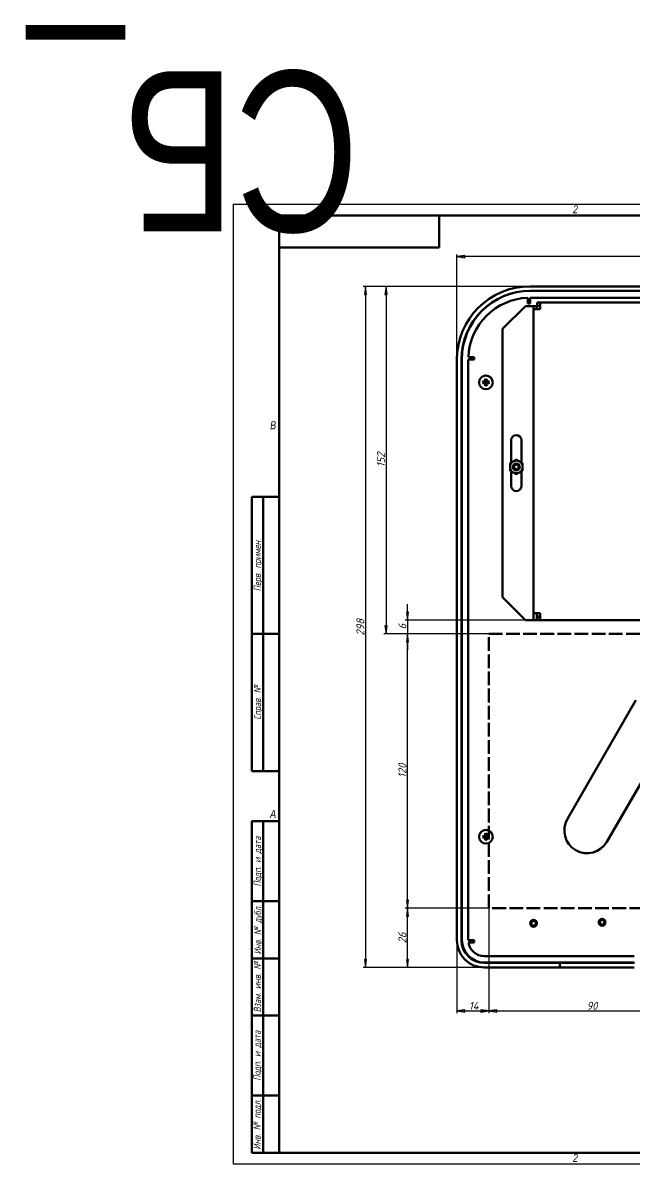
# Model space of a CAD drawing. Header units: millimetres. Extents: x -1176 to 3159, y -103 to 499.
# Drawn here: x -92.2 to 175.3, y 0 to 499.3 of the extents above; entities that cross this region are included whole.
import ezdxf
from ezdxf.enums import TextEntityAlignment as Align

# ---------------------------------------------------------------- set-up
doc = ezdxf.new("R2018")
doc.units = ezdxf.units.MM
doc.linetypes.add('DASHED', pattern=[0.2067, 0.1654, -0.0413])
for name, color, linetype, lineweight in [('Видимый контур (ГОСТ)', 7, 'Continuous', 50), ('Кромка (ГОСТ)', 7, 'Continuous', 50), ('Обозначение (ГОСТ)', 7, 'Continuous', 25), ('Размер (ГОСТ)', 7, 'Continuous', 25), ('Эскизная геометрия (ГОСТ)', 7, 'Continuous', 50)]:
    doc.layers.add(name, color=color, linetype=linetype, lineweight=lineweight)
doc.styles.get("Standard").update_dxf_attribs({"font": 'GOST Common Italic.ttf'})
doc.styles.add('Альтернативный текст (ГОСТ)', font='', dxfattribs={"width": 0.8})
doc.styles.add('Обычный текст (ГОСТ)', font='GOST Common Italic.ttf')
doc.styles.get('Альтернативный текст (ГОСТ)').set_extended_font_data('Arial', italic=True)
doc.dimstyles.new('Обычный (ГОСТ)', dxfattribs={"dimtxt": 3.5, "dimasz": 3.5, "dimexe": 1, "dimexo": 0, "dimgap": 0.5, "dimtad": 1, "dimrnd": 1e-08, "dimtxsty": 'Обычный текст (ГОСТ)', "dimblk": 'Filled-1', "dimcen": 0.09, "dimdle": 15, "dimclrd": 256, "dimclre": 256, "dimclrt": 256, "dimazin": 2, "dimtfac": 0.714286, "dimtdec": 3, "dimtmove": 0, "dimatfit": 3, "dimfxl": 1, "dimtolj": 1, "dimlwd": 25, "dimlwe": 25, "dimarcsym": 0})

# ---------------------------------------------------------------- blocks, each defined once
blk = doc.blocks.new('ГОСТ - Доп. графы 1')
at = {"layer": 'Эскизная геометрия (ГОСТ)'}
for p, q in [((-12, 0), (-12, 145)), ((-12, 145), (0, 145)), ((-7, 145), (-7, 0)), ((-12, 110), (-7, 110)), ((-7, 110), (0, 110)), ((-12, 85), (-7, 85)), ((-7, 85), (0, 85)), ((-12, 60), (-7, 60)), ((-7, 60), (0, 60)), ((-12, 25), (-7, 25)), ((-7, 25), (0, 25)), ((0, 0), (-12, 0))]:
    blk.add_line(p, q, dxfattribs=at)
at = {"layer": 'Обозначение (ГОСТ)', "char_height": 3.17, "attachment_point": 5, "rotation": 90, "style": 'Альтернативный текст (ГОСТ)'}
for s, insert, width in [('\\fGOST Common|b0|i1;\\H3.1700;Подп. и дата', (-9.37, 127.41), 34.7679), ('\\fGOST Common|b0|i1;\\H3.1700;Инв. № дубл.', (-8.95, 97.55), 24.8438), ('\\fGOST Common|b0|i1;\\H3.1700;Взам. инв. №', (-9.58, 72.53), 24.8669), ('\\fGOST Common|b0|i1;\\H3.1700;Подп. и дата', (-9.5, 42.47), 35.1486), ('\\fGOST Common|b0|i1;\\H3.1700;Инв. № подл.', (-9.5, 12.41), 24.9618)]:
    blk.add_mtext(s, dxfattribs=dict(at, insert=insert, width=width))
at = {"layer": 'Обозначение (ГОСТ)', "lineweight": 30, "width": 0.8, "flags": 17}
for tag, p in [('Подп._и_дата_2', (-3.53, 127.51)), ('Инв._номер_дубликата', (-3.41, 97.47)), ('Взамен_инв._номера', (-3.46, 72.53)), ('Подп._и_дата_1', (-3.42, 42.35)), ('ИНВЕНТАРНЫЙ_НОМЕР', (-3.33, 12.68))]:
    blk.add_attdef(tag, text='', height=3.17, rotation=90, dxfattribs=at).set_placement(p, align=Align.MIDDLE_CENTER)
blk = doc.blocks.new('ГОСТ - Доп. графы 2')
at = {"layer": 'Эскизная геометрия (ГОСТ)'}
for p, q in [((-12, 0), (-12, 120)), ((-12, 120), (0, 120)), ((-7, 0), (-7, 120)), ((-12, 60), (0, 60)), ((0, 0), (-12, 0))]:
    blk.add_line(p, q, dxfattribs=at)
at = {"layer": 'Обозначение (ГОСТ)', "char_height": 3.17, "attachment_point": 5, "rotation": 90, "style": 'Альтернативный текст (ГОСТ)'}
for s, insert, width in [('\\fGOST Common|b0|i1;\\H3.1700;Перв. примен.', (-9.19, 90.05), 60.0143), ('\\fGOST Common|b0|i1;\\H3.1700;Справ. №', (-9.1, 30), 59.9357)]:
    blk.add_mtext(s, dxfattribs=dict(at, insert=insert, width=width))
at = {"layer": 'Обозначение (ГОСТ)', "lineweight": 30, "width": 0.8, "flags": 17}
for tag, p in [('Первичная_применяемость', (-3.65, 90.03)), ('Справочный_номер', (-3.55, 30.02))]:
    blk.add_attdef(tag, text='', height=3.17, rotation=90, dxfattribs=at).set_placement(p, align=Align.MIDDLE_CENTER)
blk = doc.blocks.new('ГОСТ - Доп. графы 3')
at = {"layer": 'Эскизная геометрия (ГОСТ)'}
for p, q in [((0, 0), (70, 0)), ((70, 0), (70, -14)), ((70, -14), (0, -14))]:
    blk.add_line(p, q, dxfattribs=at)
at = {"layer": 'Обозначение (ГОСТ)', "lineweight": 30, "width": 0.8}
blk.add_attdef('ОБОЗНАЧЕНИЕ', text='', height=5, rotation=180, dxfattribs=at).set_placement((34.94, -6.97), align=Align.MIDDLE_CENTER)
blk = doc.blocks.new('Рамки ГОСТ_ граница 420x594')
at = {"layer": 'Кромка (ГОСТ)', "lineweight": 25}
for p, q in [((0, 0), (0, 420)), ((0, 420), (594, 420)), ((594, 420), (594, 0)), ((594, 0), (0, 0))]:
    blk.add_line(p, q, dxfattribs=at)
at = {"layer": 'Кромка (ГОСТ)'}
for p, q in [((297, 415), (297, 420)), ((589, 415), (20, 415)), ((20, 415), (20, 5)), ((589, 5), (589, 415)), ((589, 210), (594, 210)), ((20, 5), (589, 5)), ((297, 5), (297, 0))]:
    blk.add_line(p, q, dxfattribs=at)
at = {"layer": 'Кромка (ГОСТ)', "attachment_point": 1, "style": 'Альтернативный текст (ГОСТ)'}
for s, insert, char_height in [('\\A1;\\fArial|b0|i1;\\H3.5000;2', (148.5, 419.5), 3.5), ('\\A1;\\fArial|b0|i1;\\H3.5000;1', (445.5, 419.5), 3.5), ('\\A1;\\fArial|b0|i1;\\H3.5000;B', (16, 325), 3.5), ('\\A1;\\fArial|b0|i1;\\H3.5000;B', (590, 315), 3.5), ('\\A1;\\fArial|b0|i1;\\H3.5000;A', (16, 155), 3.5), ('\\A1;\\fArial|b0|i1;\\H3.5000;A', (590, 105), 3.5), ('\\A1;\\fArial|b0|i1;\\H3.5000;2', (148.5, 4.5), 3.5), ('\\A1;\\fArial|b0|i1;\\H3.5000;1', (445.5, 4.5), 3.5), ('\\A1;\\fGOST Common|b0|i1;\\H3.1700;Формат A2', (544, 4.5), 3.17)]:
    blk.add_mtext(s, dxfattribs=dict(at, insert=insert, char_height=char_height))
blk = doc.blocks.new('Filled-1')
at = {"color": 0}
for p, q in [((0, 0), (-1, 0.14)), ((-1, 0.14), (-1, -0.14)), ((-1, 0), (0, 0)), ((-1, -0.14), (0, 0))]:
    blk.add_line(p, q, dxfattribs=at)
at = {"color": 0, "flags": 128}
blk.add_lwpolyline([(-1, -0.14), (0, 0), (-1, 0.14), (-1, -0.14)], dxfattribs=at)
at = {"color": 0}
blk.add_solid([(-1, -0.14), (0, 0), (-1, 0.14), (-1, -0.14)], dxfattribs=at)
blk = doc.blocks.new('*D17')
at = {"layer": 'Defpoints', "color": 0, "linetype": 'Continuous', "transparency": 16777216}
for p in [(111.72, 112.02), (201.72, 112.02), (201.72, 67.02)]:
    blk.add_point(p, dxfattribs=at)
at = {"layer": 'Размер (ГОСТ)', "linetype": 'Continuous', "lineweight": 25, "transparency": 16777216}
for p, q in [((111.72, 112.02), (111.72, 66.02)), ((201.72, 112.02), (201.72, 66.02)), ((115.22, 67.02), (198.22, 67.02))]:
    blk.add_line(p, q, dxfattribs=at)
at = {"layer": 'Размер (ГОСТ)', "linetype": 'Continuous', "lineweight": 25, "transparency": 16777216, "xscale": 3.5, "yscale": 3.5, "zscale": 3.5, "rotation": 180}
blk.add_blockref('Filled-1', (111.72, 67.02), dxfattribs=at)
at = {"layer": 'Размер (ГОСТ)', "linetype": 'Continuous', "lineweight": 25, "transparency": 16777216, "xscale": 3.5, "yscale": 3.5, "zscale": 3.5}
blk.add_blockref('Filled-1', (201.72, 67.02), dxfattribs=at)
at = {"layer": 'Размер (ГОСТ)', "linetype": 'Continuous', "lineweight": 25, "transparency": 16777216, "insert": (154.45, 71.02), "char_height": 3.5, "attachment_point": 1, "style": 'Обычный текст (ГОСТ)'}
blk.add_mtext('\\A1;90', dxfattribs=at)
blk = doc.blocks.new('*D18')
at = {"layer": 'Defpoints', "color": 0, "linetype": 'Continuous', "transparency": 16777216}
for p in [(76.09, 232.02), (111.72, 232.02), (111.72, 112.02)]:
    blk.add_point(p, dxfattribs=at)
at = {"layer": 'Размер (ГОСТ)', "linetype": 'Continuous', "lineweight": 25, "transparency": 16777216}
for p, q in [((111.72, 232.02), (75.09, 232.02)), ((76.09, 115.52), (76.09, 228.52)), ((111.72, 112.02), (75.09, 112.02))]:
    blk.add_line(p, q, dxfattribs=at)
at = {"layer": 'Размер (ГОСТ)', "linetype": 'Continuous', "lineweight": 25, "transparency": 16777216, "xscale": 3.5, "yscale": 3.5, "zscale": 3.5}
for p, rotation in [((76.09, 232.02), 90), ((76.09, 112.02), 270)]:
    blk.add_blockref('Filled-1', p, dxfattribs=dict(at, rotation=rotation))
at = {"layer": 'Размер (ГОСТ)', "linetype": 'Continuous', "lineweight": 25, "transparency": 16777216, "insert": (72.09, 168.99), "char_height": 3.5, "attachment_point": 1, "rotation": 90, "style": 'Обычный текст (ГОСТ)'}
blk.add_mtext('\\A1;120', dxfattribs=at)
blk = doc.blocks.new('*D19')
at = {"layer": 'Defpoints', "color": 0, "linetype": 'Continuous', "transparency": 16777216}
for p in [(76.09, 112.02), (111.72, 112.02), (109.72, 86.02)]:
    blk.add_point(p, dxfattribs=at)
at = {"layer": 'Размер (ГОСТ)', "linetype": 'Continuous', "lineweight": 25, "transparency": 16777216}
for p, q in [((111.72, 112.02), (75.09, 112.02)), ((76.09, 89.52), (76.09, 108.52)), ((109.72, 86.02), (75.09, 86.02))]:
    blk.add_line(p, q, dxfattribs=at)
at = {"layer": 'Размер (ГОСТ)', "linetype": 'Continuous', "lineweight": 25, "transparency": 16777216, "xscale": 3.5, "yscale": 3.5, "zscale": 3.5}
for p, rotation in [((76.09, 112.02), 90), ((76.09, 86.02), 270)]:
    blk.add_blockref('Filled-1', p, dxfattribs=dict(at, rotation=rotation))
at = {"layer": 'Размер (ГОСТ)', "linetype": 'Continuous', "lineweight": 25, "transparency": 16777216, "insert": (72.09, 96.62), "char_height": 3.5, "attachment_point": 1, "rotation": 90, "style": 'Обычный текст (ГОСТ)'}
blk.add_mtext('\\A1;26', dxfattribs=at)
blk = doc.blocks.new('*D20')
at = {"layer": 'Defpoints', "color": 0, "linetype": 'Continuous', "transparency": 16777216}
for p in [(111.72, 112.02), (97.72, 98.02), (111.72, 67.02)]:
    blk.add_point(p, dxfattribs=at)
at = {"layer": 'Размер (ГОСТ)', "linetype": 'Continuous', "lineweight": 25, "transparency": 16777216}
for p, q in [((111.72, 112.02), (111.72, 66.02)), ((97.72, 98.02), (97.72, 66.02)), ((101.22, 67.02), (108.22, 67.02))]:
    blk.add_line(p, q, dxfattribs=at)
at = {"layer": 'Размер (ГОСТ)', "linetype": 'Continuous', "lineweight": 25, "transparency": 16777216, "xscale": 3.5, "yscale": 3.5, "zscale": 3.5, "rotation": 180}
blk.add_blockref('Filled-1', (97.72, 67.02), dxfattribs=at)
at = {"layer": 'Размер (ГОСТ)', "linetype": 'Continuous', "lineweight": 25, "transparency": 16777216, "xscale": 3.5, "yscale": 3.5, "zscale": 3.5}
blk.add_blockref('Filled-1', (111.72, 67.02), dxfattribs=at)
at = {"layer": 'Размер (ГОСТ)', "linetype": 'Continuous', "lineweight": 25, "transparency": 16777216, "insert": (102.96, 71.02), "char_height": 3.5, "attachment_point": 1, "style": 'Обычный текст (ГОСТ)'}
blk.add_mtext('\\A1;14', dxfattribs=at)
blk = doc.blocks.new('*D21')
at = {"layer": 'Defpoints', "color": 0, "linetype": 'Continuous', "transparency": 16777216}
for p in [(134.22, 238.02), (76.09, 232.02), (111.72, 232.02)]:
    blk.add_point(p, dxfattribs=at)
at = {"layer": 'Размер (ГОСТ)', "linetype": 'Continuous', "lineweight": 25, "transparency": 16777216}
for p, q in [((76.09, 241.52), (76.09, 245.02)), ((134.22, 238.02), (75.09, 238.02)), ((76.09, 238.02), (76.09, 232.02)), ((111.72, 232.02), (75.09, 232.02)), ((76.09, 228.52), (76.09, 225.02))]:
    blk.add_line(p, q, dxfattribs=at)
at = {"layer": 'Размер (ГОСТ)', "linetype": 'Continuous', "lineweight": 25, "transparency": 16777216, "xscale": 3.5, "yscale": 3.5, "zscale": 3.5}
for p, rotation in [((76.09, 238.02), 270), ((76.09, 232.02), 90)]:
    blk.add_blockref('Filled-1', p, dxfattribs=dict(at, rotation=rotation))
at = {"layer": 'Размер (ГОСТ)', "linetype": 'Continuous', "lineweight": 25, "transparency": 16777216, "insert": (72.09, 233.97), "char_height": 3.5, "attachment_point": 1, "rotation": 90, "style": 'Обычный текст (ГОСТ)'}
blk.add_mtext('\\A1;6', dxfattribs=at)
blk = doc.blocks.new('*D24')
at = {"layer": 'Defpoints', "color": 0, "linetype": 'Continuous', "transparency": 16777216}
for p in [(97.72, 397.02), (97.72, 352.02), (494.72, 324.02)]:
    blk.add_point(p, dxfattribs=at)
at = {"layer": 'Размер (ГОСТ)', "linetype": 'Continuous', "lineweight": 25, "transparency": 16777216}
for p, q in [((97.72, 352.02), (97.72, 398.02)), ((491.22, 397.02), (101.22, 397.02)), ((494.72, 324.02), (494.72, 398.02))]:
    blk.add_line(p, q, dxfattribs=at)
at = {"layer": 'Размер (ГОСТ)', "linetype": 'Continuous', "lineweight": 25, "transparency": 16777216, "xscale": 3.5, "yscale": 3.5, "zscale": 3.5, "rotation": 180}
blk.add_blockref('Filled-1', (97.72, 397.02), dxfattribs=at)
at = {"layer": 'Размер (ГОСТ)', "linetype": 'Continuous', "lineweight": 25, "transparency": 16777216, "xscale": 3.5, "yscale": 3.5, "zscale": 3.5}
blk.add_blockref('Filled-1', (494.72, 397.02), dxfattribs=at)
at = {"layer": 'Размер (ГОСТ)', "linetype": 'Continuous', "lineweight": 25, "transparency": 16777216, "insert": (292.36, 401.07), "char_height": 3.5, "attachment_point": 1, "style": 'Обычный текст (ГОСТ)'}
blk.add_mtext('\\A1;397', dxfattribs=at)
blk = doc.blocks.new('*D25')
at = {"layer": 'Defpoints', "color": 0, "linetype": 'Continuous', "transparency": 16777216}
for p in [(129.72, 384.02), (57.72, 86.02), (142.72, 86.02)]:
    blk.add_point(p, dxfattribs=at)
at = {"layer": 'Размер (ГОСТ)', "linetype": 'Continuous', "lineweight": 25, "transparency": 16777216}
for p, q in [((129.72, 384.02), (56.72, 384.02)), ((57.72, 380.52), (57.72, 89.52)), ((142.72, 86.02), (56.72, 86.02))]:
    blk.add_line(p, q, dxfattribs=at)
at = {"layer": 'Размер (ГОСТ)', "linetype": 'Continuous', "lineweight": 25, "transparency": 16777216, "xscale": 3.5, "yscale": 3.5, "zscale": 3.5}
for p, rotation in [((57.72, 384.02), 90), ((57.72, 86.02), 270)]:
    blk.add_blockref('Filled-1', p, dxfattribs=dict(at, rotation=rotation))
at = {"layer": 'Размер (ГОСТ)', "linetype": 'Continuous', "lineweight": 25, "transparency": 16777216, "insert": (53.72, 231.24), "char_height": 3.5, "attachment_point": 1, "rotation": 90, "style": 'Обычный текст (ГОСТ)'}
blk.add_mtext('\\A1;298', dxfattribs=at)
blk = doc.blocks.new('*D26')
at = {"layer": 'Defpoints', "color": 0, "linetype": 'Continuous', "transparency": 16777216}
for p in [(129.72, 384.02), (66.72, 232.02), (111.72, 232.02)]:
    blk.add_point(p, dxfattribs=at)
at = {"layer": 'Размер (ГОСТ)', "linetype": 'Continuous', "lineweight": 25, "transparency": 16777216}
for p, q in [((129.72, 384.02), (65.72, 384.02)), ((66.72, 380.52), (66.72, 235.52)), ((111.72, 232.02), (65.72, 232.02))]:
    blk.add_line(p, q, dxfattribs=at)
at = {"layer": 'Размер (ГОСТ)', "linetype": 'Continuous', "lineweight": 25, "transparency": 16777216, "xscale": 3.5, "yscale": 3.5, "zscale": 3.5}
for p, rotation in [((66.72, 384.02), 90), ((66.72, 232.02), 270)]:
    blk.add_blockref('Filled-1', p, dxfattribs=dict(at, rotation=rotation))
at = {"layer": 'Размер (ГОСТ)', "linetype": 'Continuous', "lineweight": 25, "transparency": 16777216, "insert": (62.72, 304.93), "char_height": 3.5, "attachment_point": 1, "rotation": 90, "style": 'Обычный текст (ГОСТ)'}
blk.add_mtext('\\A1;152', dxfattribs=at)

msp = doc.modelspace()

# ---------------------------------------------------------------- linework, layer by layer
at = {"layer": 'Видимый контур (ГОСТ)'}
for p, q in [((129.717, 384.024), (462.717, 384.024)), ((129.717, 382.024), (462.717, 382.024)), ((117.717, 365.383), (127.717, 375.383)), ((129.717, 375.383), (127.717, 375.383)), ((128.717, 376.524), (128.717, 379.006)), ((129.717, 376.524), (128.717, 376.524)), ((129.717, 379.024), (462.717, 379.024)), ((129.717, 379.024), (129.717, 377.024)), ((129.717, 377.024), (129.717, 376.524)), ((131.217, 375.383), (129.717, 375.383)), ((131.217, 375.383), (131.217, 374.024)), ((132.717, 375.383), (131.217, 375.383)), ((132.717, 374.024), (132.717, 375.383)), ((134.217, 377.024), (132.858, 377.024)), ((132.858, 375.524), (132.858, 377.024)), ((134.217, 375.524), (132.858, 375.524)), ((134.217, 377.024), (458.217, 377.024)), ((134.217, 377.024), (134.217, 376.622)), ((134.217, 376.622), (134.217, 374.024)), ((131.217, 241.024), (131.217, 374.024)), ((134.217, 374.024), (131.217, 374.024)), ((117.717, 365.383), (117.717, 248.024)), ((97.717, 98.024), (97.717, 352.024)), ((99.717, 98.024), (99.717, 352.024)), ((99.917, 352.124), (99.917, 98.124)), ((102.717, 98.024), (102.717, 352.024)), ((104.717, 352.024), (102.717, 352.024)), ((102.735, 353.024), (105.217, 353.024)), ((105.217, 352.024), (104.717, 352.024)), ((105.217, 353.024), (105.217, 352.024)), ((121.467, 306.9), (121.467, 316.703)), ((125.967, 316.703), (125.967, 306.9)), ((121.467, 296.703), (121.467, 303.148)), ((125.967, 303.148), (125.967, 296.703)), ((127.717, 238.024), (117.717, 248.024)), ((131.217, 238.024), (131.217, 241.024)), ((134.217, 241.024), (131.217, 241.024)), ((132.717, 241.024), (132.717, 238.024)), ((134.217, 241.024), (134.217, 238.426)), ((127.717, 238.024), (129.717, 238.024)), ((129.717, 238.024), (131.217, 238.024)), ((132.717, 238.024), (131.217, 238.024)), ((132.917, 239.524), (134.217, 239.524)), ((132.917, 238.024), (132.917, 239.524)), ((132.917, 238.024), (134.217, 238.024)), ((134.217, 238.426), (134.217, 238.024)), ((206.217, 238.024), (134.217, 238.024)), ((146.056, 151.024), (176.056, 202.986)), ((193.377, 192.986), (163.377, 141.024)), ((102.717, 98.024), (104.717, 98.024)), ((105.217, 97.024), (102.788, 97.024)), ((104.717, 98.024), (105.217, 98.024)), ((105.217, 98.024), (105.217, 97.024)), ((109.717, 91.024), (175.29, 91.024)), ((142.717, 88.024), (109.717, 88.024)), ((142.717, 86.024), (109.717, 86.024)), ((109.817, 88.224), (175.39, 88.224)), ((175.29, 88.024), (142.717, 88.024)), ((142.717, 86.024), (142.717, 88.024)), ((142.717, 86.024), (142.717, 88.024)), ((175.29, 86.024), (142.717, 86.024))]:
    msp.add_line(p, q, dxfattribs=at)
for centre, radius in [((110.417, 342.024), 3), ((123.717, 305.024), 1.5), ((123.717, 305.024), 1), ((110.417, 143.224), 3), ((131.261, 105.398), 1.5), ((131.261, 105.398), 1), ((161.257, 105.834), 1.5), ((161.257, 105.834), 1)]:
    msp.add_circle(centre, radius, dxfattribs=at)
for centre, radius, start, end in [((129.717, 352.024), 32, 90, 180), ((129.717, 352.024), 30, 90, 180), ((129.817, 352.124), 29.9, 90, 180), ((129.717, 352.024), 27, 92.12255, 177.87745), ((110.417, 342.024), 0.902, 167.87979, 192.12021), ((110.417, 342.024), 0.902, 77.87979, 102.12021), ((110.417, 342.024), 0.902, 257.87979, 282.12021), ((110.417, 342.024), 0.902, 347.87979, 12.12021), ((123.717, 316.703), 2.25, 0, 180), ((123.717, 305.024), 2.75, 120, 180), ((123.717, 305.024), 2.75, 180, 240), ((123.717, 305.024), 2.75, 60, 120), ((123.717, 305.024), 2.75, 0, 60), ((123.717, 305.024), 2.75, 300, 0), ((123.717, 305.024), 2.75, 240, 300), ((123.717, 296.703), 2.25, 180, 0), ((154.717, 146.024), 10, 150, 330), ((110.417, 143.224), 0.902, 167.87979, 192.12021), ((110.417, 143.224), 0.902, 77.87979, 102.12021), ((110.417, 143.224), 0.902, 257.87979, 282.12021), ((110.417, 143.224), 0.902, 347.87979, 12.12021), ((109.717, 98.024), 12, 180, 270), ((109.717, 98.024), 10, 180, 270), ((109.817, 98.124), 9.9, 180, 270), ((109.717, 98.024), 7, 188.21321, 270)]:
    msp.add_arc(centre, radius, start, end, dxfattribs=at)
for centre, major_axis, start_param, end_param in [((110.404, 341.82), (-5.195, 0.336), 4.8068819, 5.0183113), ((110.404, 342.228), (5.195, 0.336), 4.4064666, 4.6178961), ((110.62, 342.037), (0.336, -5.195), 4.4064666, 4.6178961), ((110.62, 342.011), (-0.336, -5.195), 4.8068819, 5.0183113), ((110.213, 342.037), (0.336, 5.195), 4.8068819, 5.0183113), ((110.213, 342.011), (-0.336, 5.195), 4.4064666, 4.6178961), ((110.43, 341.82), (-5.195, -0.336), 4.4064666, 4.6178961), ((110.43, 342.228), (5.195, -0.336), 4.8068819, 5.0183113), ((110.404, 143.02), (-5.195, 0.336), 4.8068819, 5.0183113), ((110.404, 143.428), (5.195, 0.336), 4.4064666, 4.6178961), ((110.62, 143.237), (0.336, -5.195), 4.4064666, 4.6178961), ((110.62, 143.211), (-0.336, -5.195), 4.8068819, 5.0183113), ((110.213, 143.237), (0.336, 5.195), 4.8068819, 5.0183113), ((110.213, 143.211), (-0.336, 5.195), 4.4064666, 4.6178961), ((110.43, 143.02), (-5.195, -0.336), 4.4064666, 4.6178961), ((110.43, 143.428), (5.195, -0.336), 4.8068819, 5.0183113)]:
    msp.add_ellipse(centre, major_axis=major_axis, ratio=0.0871557, start_param=start_param, end_param=end_param, dxfattribs=at)
for points, knots in [([(108.867, 342.353), (108.881, 342.353), (108.896, 342.352), (108.927, 342.35), (108.948, 342.348), (108.98, 342.345), (108.997, 342.343), (109.019, 342.34), (109.028, 342.338), (109.035, 342.336)], [0.016858233, 0.016858233, 0.016858233, 0.016858233, 0.02095884, 0.02095884, 0.0262115, 0.0262115, 0.031409787, 0.031409787, 0.035624668, 0.035624668, 0.035624668, 0.035624668]), ([(109.035, 341.712), (109.028, 341.71), (109.019, 341.709), (108.997, 341.705), (108.98, 341.703), (108.948, 341.7), (108.927, 341.698), (108.896, 341.696), (108.881, 341.695), (108.867, 341.695)], [0.047889971, 0.047889971, 0.047889971, 0.047889971, 0.052104852, 0.052104852, 0.057303139, 0.057303139, 0.0625558, 0.0625558, 0.066656407, 0.066656407, 0.066656407, 0.066656407]), ([(110.272, 342.507), (110.276, 342.468), (110.273, 342.426), (110.256, 342.366), (110.246, 342.342), (110.22, 342.296), (110.203, 342.274), (110.167, 342.238), (110.145, 342.221), (110.099, 342.194), (110.074, 342.185), (110.015, 342.168), (109.973, 342.165), (109.934, 342.169)], [0.137311619, 0.137311619, 0.137311619, 0.137311619, 0.149734148, 0.149734148, 0.157410509, 0.157410509, 0.165086871, 0.165086871, 0.172763233, 0.172763233, 0.180439594, 0.180439594, 0.192862123, 0.192862123, 0.192862123, 0.192862123]), ([(109.934, 341.879), (109.973, 341.883), (110.015, 341.88), (110.074, 341.863), (110.099, 341.854), (110.145, 341.827), (110.167, 341.81), (110.203, 341.774), (110.22, 341.753), (110.246, 341.706), (110.256, 341.682), (110.273, 341.622), (110.276, 341.58), (110.272, 341.541)], [0.137311619, 0.137311619, 0.137311619, 0.137311619, 0.149734148, 0.149734148, 0.157410509, 0.157410509, 0.165086871, 0.165086871, 0.172763233, 0.172763233, 0.180439594, 0.180439594, 0.192862123, 0.192862123, 0.192862123, 0.192862123]), ([(110.138, 342.498), (110.139, 342.475), (110.136, 342.451), (110.12, 342.404), (110.107, 342.383), (110.077, 342.348), (110.057, 342.333), (110.013, 342.311), (109.989, 342.305), (109.958, 342.303), (109.95, 342.302), (109.942, 342.303)], [0, 0, 0, 0, 0.006922851, 0.006922851, 0.013845702, 0.013845702, 0.020756929, 0.020756929, 0.027668156, 0.027668156, 0.030004467, 0.030004467, 0.030004467, 0.030004467]), ([(109.942, 341.745), (109.965, 341.747), (109.99, 341.743), (110.036, 341.727), (110.058, 341.715), (110.093, 341.684), (110.108, 341.664), (110.13, 341.621), (110.136, 341.596), (110.138, 341.566), (110.138, 341.558), (110.138, 341.55)], [0, 0, 0, 0, 0.006922851, 0.006922851, 0.013845702, 0.013845702, 0.020756929, 0.020756929, 0.027668156, 0.027668156, 0.030004467, 0.030004467, 0.030004467, 0.030004467]), ([(110.104, 343.406), (110.103, 343.412), (110.101, 343.422), (110.098, 343.444), (110.096, 343.461), (110.092, 343.493), (110.091, 343.513), (110.089, 343.545), (110.088, 343.56), (110.087, 343.574)], [0.047889971, 0.047889971, 0.047889971, 0.047889971, 0.052104852, 0.052104852, 0.057303139, 0.057303139, 0.0625558, 0.0625558, 0.066656407, 0.066656407, 0.066656407, 0.066656407]), ([(110.087, 340.474), (110.088, 340.488), (110.089, 340.504), (110.091, 340.535), (110.092, 340.555), (110.096, 340.587), (110.098, 340.604), (110.101, 340.626), (110.103, 340.636), (110.104, 340.642)], [0.016858233, 0.016858233, 0.016858233, 0.016858233, 0.02095884, 0.02095884, 0.0262115, 0.0262115, 0.031409787, 0.031409787, 0.035624668, 0.035624668, 0.035624668, 0.035624668]), ([(110.9, 342.169), (110.86, 342.165), (110.819, 342.168), (110.759, 342.185), (110.734, 342.194), (110.688, 342.221), (110.666, 342.238), (110.63, 342.274), (110.613, 342.296), (110.587, 342.342), (110.577, 342.366), (110.561, 342.426), (110.557, 342.468), (110.562, 342.507)], [0.137311619, 0.137311619, 0.137311619, 0.137311619, 0.149734148, 0.149734148, 0.157410509, 0.157410509, 0.165086871, 0.165086871, 0.172763233, 0.172763233, 0.180439594, 0.180439594, 0.192862123, 0.192862123, 0.192862123, 0.192862123]), ([(110.562, 341.541), (110.557, 341.58), (110.561, 341.622), (110.577, 341.682), (110.587, 341.706), (110.613, 341.753), (110.63, 341.774), (110.666, 341.81), (110.688, 341.827), (110.734, 341.854), (110.759, 341.863), (110.819, 341.88), (110.86, 341.883), (110.9, 341.879)], [0.137311619, 0.137311619, 0.137311619, 0.137311619, 0.149734148, 0.149734148, 0.157410509, 0.157410509, 0.165086871, 0.165086871, 0.172763233, 0.172763233, 0.180439594, 0.180439594, 0.192862123, 0.192862123, 0.192862123, 0.192862123]), ([(110.695, 341.55), (110.694, 341.573), (110.697, 341.598), (110.713, 341.644), (110.726, 341.665), (110.757, 341.7), (110.776, 341.715), (110.82, 341.737), (110.844, 341.743), (110.875, 341.746), (110.883, 341.746), (110.891, 341.745)], [0, 0, 0, 0, 0.006922851, 0.006922851, 0.013845702, 0.013845702, 0.020756929, 0.020756929, 0.027668156, 0.027668156, 0.030004467, 0.030004467, 0.030004467, 0.030004467]), ([(110.891, 342.303), (110.868, 342.302), (110.843, 342.305), (110.797, 342.321), (110.775, 342.334), (110.741, 342.364), (110.725, 342.384), (110.704, 342.427), (110.697, 342.452), (110.695, 342.482), (110.695, 342.49), (110.695, 342.498)], [0, 0, 0, 0, 0.006922851, 0.006922851, 0.013845702, 0.013845702, 0.020756929, 0.020756929, 0.027668156, 0.027668156, 0.030004467, 0.030004467, 0.030004467, 0.030004467]), ([(110.746, 343.574), (110.745, 343.56), (110.745, 343.545), (110.743, 343.513), (110.741, 343.493), (110.738, 343.461), (110.736, 343.444), (110.732, 343.422), (110.73, 343.412), (110.729, 343.406)], [0.016858233, 0.016858233, 0.016858233, 0.016858233, 0.02095884, 0.02095884, 0.0262115, 0.0262115, 0.031409787, 0.031409787, 0.035624668, 0.035624668, 0.035624668, 0.035624668]), ([(110.729, 340.642), (110.73, 340.636), (110.732, 340.626), (110.736, 340.604), (110.738, 340.587), (110.741, 340.555), (110.743, 340.535), (110.745, 340.504), (110.745, 340.488), (110.746, 340.474)], [0.047889971, 0.047889971, 0.047889971, 0.047889971, 0.052104852, 0.052104852, 0.057303139, 0.057303139, 0.0625558, 0.0625558, 0.066656407, 0.066656407, 0.066656407, 0.066656407]), ([(111.798, 342.336), (111.805, 342.338), (111.814, 342.34), (111.836, 342.343), (111.853, 342.345), (111.885, 342.348), (111.906, 342.35), (111.937, 342.352), (111.953, 342.353), (111.967, 342.353)], [0.047889971, 0.047889971, 0.047889971, 0.047889971, 0.052104852, 0.052104852, 0.057303139, 0.057303139, 0.0625558, 0.0625558, 0.066656407, 0.066656407, 0.066656407, 0.066656407]), ([(111.967, 341.695), (111.953, 341.695), (111.937, 341.696), (111.906, 341.698), (111.885, 341.7), (111.853, 341.703), (111.836, 341.705), (111.814, 341.709), (111.805, 341.71), (111.798, 341.712)], [0.016858233, 0.016858233, 0.016858233, 0.016858233, 0.02095884, 0.02095884, 0.0262115, 0.0262115, 0.031409787, 0.031409787, 0.035624668, 0.035624668, 0.035624668, 0.035624668]), ([(108.867, 143.553), (108.881, 143.553), (108.896, 143.552), (108.927, 143.55), (108.948, 143.548), (108.98, 143.545), (108.997, 143.543), (109.019, 143.54), (109.028, 143.538), (109.035, 143.536)], [0.016858233, 0.016858233, 0.016858233, 0.016858233, 0.02095884, 0.02095884, 0.0262115, 0.0262115, 0.031409787, 0.031409787, 0.035624668, 0.035624668, 0.035624668, 0.035624668]), ([(109.035, 142.912), (109.028, 142.91), (109.019, 142.909), (108.997, 142.905), (108.98, 142.903), (108.948, 142.9), (108.927, 142.898), (108.896, 142.896), (108.881, 142.895), (108.867, 142.895)], [0.047889971, 0.047889971, 0.047889971, 0.047889971, 0.052104852, 0.052104852, 0.057303139, 0.057303139, 0.0625558, 0.0625558, 0.066656407, 0.066656407, 0.066656407, 0.066656407]), ([(110.272, 143.707), (110.276, 143.668), (110.273, 143.626), (110.256, 143.566), (110.246, 143.542), (110.22, 143.496), (110.203, 143.474), (110.167, 143.438), (110.145, 143.421), (110.099, 143.394), (110.074, 143.385), (110.015, 143.368), (109.973, 143.365), (109.934, 143.369)], [0.137311619, 0.137311619, 0.137311619, 0.137311619, 0.149734148, 0.149734148, 0.157410509, 0.157410509, 0.165086871, 0.165086871, 0.172763233, 0.172763233, 0.180439594, 0.180439594, 0.192862123, 0.192862123, 0.192862123, 0.192862123]), ([(109.934, 143.079), (109.973, 143.083), (110.015, 143.08), (110.074, 143.063), (110.099, 143.054), (110.145, 143.027), (110.167, 143.01), (110.203, 142.974), (110.22, 142.953), (110.246, 142.906), (110.256, 142.882), (110.273, 142.822), (110.276, 142.78), (110.272, 142.741)], [0.137311619, 0.137311619, 0.137311619, 0.137311619, 0.149734148, 0.149734148, 0.157410509, 0.157410509, 0.165086871, 0.165086871, 0.172763233, 0.172763233, 0.180439594, 0.180439594, 0.192862123, 0.192862123, 0.192862123, 0.192862123]), ([(110.138, 143.698), (110.139, 143.675), (110.136, 143.651), (110.12, 143.604), (110.107, 143.583), (110.077, 143.548), (110.057, 143.533), (110.013, 143.511), (109.989, 143.505), (109.958, 143.503), (109.95, 143.502), (109.942, 143.503)], [0, 0, 0, 0, 0.006922851, 0.006922851, 0.013845702, 0.013845702, 0.020756929, 0.020756929, 0.027668156, 0.027668156, 0.030004467, 0.030004467, 0.030004467, 0.030004467]), ([(109.942, 142.945), (109.965, 142.947), (109.99, 142.943), (110.036, 142.927), (110.058, 142.915), (110.093, 142.884), (110.108, 142.864), (110.13, 142.821), (110.136, 142.796), (110.138, 142.766), (110.138, 142.758), (110.138, 142.75)], [0, 0, 0, 0, 0.006922851, 0.006922851, 0.013845702, 0.013845702, 0.020756929, 0.020756929, 0.027668156, 0.027668156, 0.030004467, 0.030004467, 0.030004467, 0.030004467]), ([(110.104, 144.606), (110.103, 144.612), (110.101, 144.622), (110.098, 144.644), (110.096, 144.661), (110.092, 144.693), (110.091, 144.713), (110.089, 144.745), (110.088, 144.76), (110.087, 144.774)], [0.047889971, 0.047889971, 0.047889971, 0.047889971, 0.052104852, 0.052104852, 0.057303139, 0.057303139, 0.0625558, 0.0625558, 0.066656407, 0.066656407, 0.066656407, 0.066656407]), ([(110.087, 141.674), (110.088, 141.688), (110.089, 141.704), (110.091, 141.735), (110.092, 141.755), (110.096, 141.787), (110.098, 141.804), (110.101, 141.826), (110.103, 141.836), (110.104, 141.842)], [0.016858233, 0.016858233, 0.016858233, 0.016858233, 0.02095884, 0.02095884, 0.0262115, 0.0262115, 0.031409787, 0.031409787, 0.035624668, 0.035624668, 0.035624668, 0.035624668]), ([(110.9, 143.369), (110.86, 143.365), (110.819, 143.368), (110.759, 143.385), (110.734, 143.394), (110.688, 143.421), (110.666, 143.438), (110.63, 143.474), (110.613, 143.496), (110.587, 143.542), (110.577, 143.566), (110.561, 143.626), (110.557, 143.668), (110.562, 143.707)], [0.137311619, 0.137311619, 0.137311619, 0.137311619, 0.149734148, 0.149734148, 0.157410509, 0.157410509, 0.165086871, 0.165086871, 0.172763233, 0.172763233, 0.180439594, 0.180439594, 0.192862123, 0.192862123, 0.192862123, 0.192862123]), ([(110.562, 142.741), (110.557, 142.78), (110.561, 142.822), (110.577, 142.882), (110.587, 142.906), (110.613, 142.953), (110.63, 142.974), (110.666, 143.01), (110.688, 143.027), (110.734, 143.054), (110.759, 143.063), (110.819, 143.08), (110.86, 143.083), (110.9, 143.079)], [0.137311619, 0.137311619, 0.137311619, 0.137311619, 0.149734148, 0.149734148, 0.157410509, 0.157410509, 0.165086871, 0.165086871, 0.172763233, 0.172763233, 0.180439594, 0.180439594, 0.192862123, 0.192862123, 0.192862123, 0.192862123]), ([(110.695, 142.75), (110.694, 142.773), (110.697, 142.798), (110.713, 142.844), (110.726, 142.865), (110.757, 142.9), (110.776, 142.915), (110.82, 142.937), (110.844, 142.943), (110.875, 142.946), (110.883, 142.946), (110.891, 142.945)], [0, 0, 0, 0, 0.006922851, 0.006922851, 0.013845702, 0.013845702, 0.020756929, 0.020756929, 0.027668156, 0.027668156, 0.030004467, 0.030004467, 0.030004467, 0.030004467]), ([(110.891, 143.503), (110.868, 143.502), (110.843, 143.505), (110.797, 143.521), (110.775, 143.534), (110.741, 143.564), (110.725, 143.584), (110.704, 143.627), (110.697, 143.652), (110.695, 143.682), (110.695, 143.69), (110.695, 143.698)], [0, 0, 0, 0, 0.006922851, 0.006922851, 0.013845702, 0.013845702, 0.020756929, 0.020756929, 0.027668156, 0.027668156, 0.030004467, 0.030004467, 0.030004467, 0.030004467]), ([(110.746, 144.774), (110.745, 144.76), (110.745, 144.745), (110.743, 144.713), (110.741, 144.693), (110.738, 144.661), (110.736, 144.644), (110.732, 144.622), (110.73, 144.612), (110.729, 144.606)], [0.016858233, 0.016858233, 0.016858233, 0.016858233, 0.02095884, 0.02095884, 0.0262115, 0.0262115, 0.031409787, 0.031409787, 0.035624668, 0.035624668, 0.035624668, 0.035624668]), ([(110.729, 141.842), (110.73, 141.836), (110.732, 141.826), (110.736, 141.804), (110.738, 141.787), (110.741, 141.755), (110.743, 141.735), (110.745, 141.704), (110.745, 141.688), (110.746, 141.674)], [0.047889971, 0.047889971, 0.047889971, 0.047889971, 0.052104852, 0.052104852, 0.057303139, 0.057303139, 0.0625558, 0.0625558, 0.066656407, 0.066656407, 0.066656407, 0.066656407]), ([(111.798, 143.536), (111.805, 143.538), (111.814, 143.54), (111.836, 143.543), (111.853, 143.545), (111.885, 143.548), (111.906, 143.55), (111.937, 143.552), (111.953, 143.553), (111.967, 143.553)], [0.047889971, 0.047889971, 0.047889971, 0.047889971, 0.052104852, 0.052104852, 0.057303139, 0.057303139, 0.0625558, 0.0625558, 0.066656407, 0.066656407, 0.066656407, 0.066656407]), ([(111.967, 142.895), (111.953, 142.895), (111.937, 142.896), (111.906, 142.898), (111.885, 142.9), (111.853, 142.903), (111.836, 142.905), (111.814, 142.909), (111.805, 142.91), (111.798, 142.912)], [0.016858233, 0.016858233, 0.016858233, 0.016858233, 0.02095884, 0.02095884, 0.0262115, 0.0262115, 0.031409787, 0.031409787, 0.035624668, 0.035624668, 0.035624668, 0.035624668])]:
    msp.add_open_spline(points, degree=3, knots=knots, dxfattribs=at)
for points, weights in [([(109.535, 342.213), (109.34, 342.261), (109.035, 342.336)], [1, 1.02752923661, 1.00410486203]), ([(109.035, 341.712), (109.34, 341.787), (109.535, 341.835)], [1.00410486462, 1.02752925522, 1]), ([(109.934, 342.169), (109.791, 342.185), (109.535, 342.213)], [1.67338373673, 1.35043058172, 1]), ([(109.535, 341.835), (109.791, 341.863), (109.934, 341.879)], [1, 1.35043058172, 1.67338373673]), ([(110.104, 343.406), (110.18, 343.1), (110.227, 342.906)], [1.0041048634, 1.02752924647, 1]), ([(110.227, 341.143), (110.18, 340.948), (110.104, 340.642)], [1, 1.02752925707, 1.00410486488]), ([(110.227, 342.906), (110.256, 342.65), (110.272, 342.507)], [1, 1.35043058172, 1.67338373673]), ([(110.272, 341.541), (110.256, 341.399), (110.227, 341.143)], [1.67338373673, 1.35043058172, 1]), ([(110.562, 342.507), (110.577, 342.65), (110.606, 342.906)], [1.67338373673, 1.35043058172, 1]), ([(110.606, 341.143), (110.577, 341.399), (110.562, 341.541)], [1, 1.35043058172, 1.67338373673]), ([(110.606, 342.906), (110.654, 343.1), (110.729, 343.406)], [1, 1.02752925907, 1.00410486515]), ([(110.729, 340.642), (110.654, 340.948), (110.606, 341.143)], [1.0041048634, 1.02752924648, 1]), ([(111.298, 342.213), (111.042, 342.185), (110.9, 342.169)], [1, 1.35043058172, 1.67338373673]), ([(110.9, 341.879), (111.042, 341.863), (111.298, 341.835)], [1.67338373673, 1.35043058172, 1]), ([(111.798, 342.336), (111.493, 342.261), (111.298, 342.213)], [1.00410486462, 1.02752925522, 1]), ([(111.298, 341.835), (111.493, 341.787), (111.798, 341.712)], [1, 1.02752923649, 1.00410486201]), ([(120.967, 306.612), (121.704, 307.037), (122.342, 307.406)], [1, 1.0379548493, 1]), ([(120.967, 305.024), (120.967, 305.761), (120.967, 306.612)], [1, 1.0379548493, 1]), ([(120.967, 303.436), (120.967, 304.287), (120.967, 305.024)], [1, 1.0379548493, 1]), ([(122.342, 307.406), (122.98, 307.774), (123.717, 308.199)], [1, 1.0379548493, 1]), ([(123.717, 308.199), (124.454, 307.774), (125.092, 307.406)], [1, 1.0379548493, 1]), ([(125.092, 307.406), (125.73, 307.037), (126.467, 306.612)], [1, 1.0379548493, 1]), ([(126.467, 306.612), (126.467, 305.761), (126.467, 305.024)], [1, 1.0379548493, 1]), ([(126.467, 305.024), (126.467, 304.287), (126.467, 303.436)], [1, 1.0379548493, 1]), ([(122.342, 302.642), (121.704, 303.011), (120.967, 303.436)], [1, 1.0379548493, 1]), ([(123.717, 301.849), (122.98, 302.274), (122.342, 302.642)], [1, 1.0379548493, 1]), ([(125.092, 302.642), (124.454, 302.274), (123.717, 301.849)], [1, 1.0379548493, 1]), ([(126.467, 303.436), (125.73, 303.011), (125.092, 302.642)], [1, 1.0379548493, 1]), ([(109.535, 143.413), (109.34, 143.461), (109.035, 143.536)], [1, 1.02752923649, 1.00410486201]), ([(109.035, 142.912), (109.34, 142.987), (109.535, 143.035)], [1.00410486462, 1.02752925522, 1]), ([(109.934, 143.369), (109.791, 143.385), (109.535, 143.413)], [1.67338373673, 1.35043058172, 1]), ([(109.535, 143.035), (109.791, 143.063), (109.934, 143.079)], [1, 1.35043058172, 1.67338373673]), ([(110.104, 144.606), (110.18, 144.3), (110.227, 144.106)], [1.0041048634, 1.02752924648, 1]), ([(110.227, 142.343), (110.18, 142.148), (110.104, 141.842)], [1, 1.02752925907, 1.00410486515]), ([(110.227, 144.106), (110.256, 143.85), (110.272, 143.707)], [1, 1.35043058172, 1.67338373673]), ([(110.272, 142.741), (110.256, 142.599), (110.227, 142.343)], [1.67338373673, 1.35043058172, 1]), ([(110.562, 143.707), (110.577, 143.85), (110.606, 144.106)], [1.67338373673, 1.35043058172, 1]), ([(110.606, 142.343), (110.577, 142.599), (110.562, 142.741)], [1, 1.35043058172, 1.67338373673]), ([(110.606, 144.106), (110.654, 144.3), (110.729, 144.606)], [1, 1.02752925707, 1.00410486488]), ([(110.729, 141.842), (110.654, 142.148), (110.606, 142.343)], [1.0041048634, 1.02752924647, 1]), ([(111.298, 143.413), (111.042, 143.385), (110.9, 143.369)], [1, 1.35043058172, 1.67338373673]), ([(110.9, 143.079), (111.042, 143.063), (111.298, 143.035)], [1.67338373673, 1.35043058172, 1]), ([(111.798, 143.536), (111.493, 143.461), (111.298, 143.413)], [1.00410486462, 1.02752925522, 1]), ([(111.298, 143.035), (111.493, 142.987), (111.798, 142.912)], [1, 1.02752923661, 1.00410486203])]:
    msp.add_rational_spline(points, weights, degree=2, dxfattribs=at)
at = {"layer": 'Эскизная геометрия (ГОСТ)', "color": 5, "linetype": 'DASHED', "ltscale": 36.28447, "true_color": 0x0000ff}
for p, q in [((111.717, 232.024), (201.717, 232.024)), ((111.717, 112.024), (111.717, 232.024)), ((201.717, 112.024), (111.717, 112.024))]:
    msp.add_line(p, q, dxfattribs=at)

# ---------------------------------------------------------------- block references
ref = msp.add_blockref('ГОСТ - Доп. графы 3', (20, 415))
lines = msp.add_mtext('\\W0.8000;СБ_Инфотабло - монтажная схема ', dxfattribs={"layer": 'Обозначение (ГОСТ)', "insert": (54.942, 408.032), "char_height": 70.12484, "attachment_point": 1, "rotation": 180})
ref.add_attrib('ОБОЗНАЧЕНИЕ', '', (54.942, 408.032)).embed_mtext(lines)
for name, p in [('Рамки ГОСТ_ граница 420x594', (0, 0)), ('ГОСТ - Доп. графы 2', (20, 172)), ('ГОСТ - Доп. графы 1', (20, 5))]:
    msp.add_blockref(name, p)

# ---------------------------------------------------------------- dimensions: what is measured, and where the dimension line sits
at = {"layer": 'Размер (ГОСТ)', "linetype": 'Continuous', "lineweight": 25}
for base, p1, p2, angle, override, picture, middle in [((97.717, 397.024), (494.717, 324.024), (97.717, 352.024), 180, {"dimgap": 0.5, "dimdec": 2, "dimtol": 0, "dimlim": 0, "dimtp": 0, "dimtm": 0, "dimtdec": 3, "dimtofl": 0, "dimatfit": 1}, '*D24', (296.217, 397.024)), ((57.717, 86.024), (129.717, 384.024), (142.717, 86.024), 270, {"dimgap": 0.5, "dimdec": 2, "dimtol": 0, "dimlim": 0, "dimtp": 0, "dimtm": 0, "dimtdec": 3, "dimtofl": 0, "dimatfit": 1}, '*D25', (57.717, 235.024)), ((66.717, 232.024), (129.717, 384.024), (111.717, 232.024), 270, {"dimgap": 0.5, "dimdec": 2, "dimtol": 0, "dimlim": 0, "dimtp": 0, "dimtm": 0, "dimtdec": 3, "dimtofl": 0, "dimatfit": 1}, '*D26', (66.717, 308.024)), ((76.088, 232.024), (134.217, 238.024), (111.717, 232.024), 270, {"dimgap": 0.5, "dimdec": 2, "dimtol": 0, "dimlim": 0, "dimtp": 0, "dimtm": 0, "dimtdec": 3, "dimtofl": 1, "dimatfit": 1}, '*D21', (76.088, 235.024)), ((76.088, 232.024), (111.717, 112.024), (111.717, 232.024), 90, {"dimgap": 0.5, "dimdec": 2, "dimtol": 0, "dimlim": 0, "dimtp": 0, "dimtm": 0, "dimtdec": 3, "dimtofl": 0, "dimatfit": 1}, '*D18', (76.088, 172.024)), ((76.088, 112.024), (109.717, 86.024), (111.717, 112.024), 90, {"dimgap": 0.5, "dimdec": 2, "dimtol": 0, "dimlim": 0, "dimtp": 0, "dimtm": 0, "dimtdec": 3, "dimtofl": 0, "dimatfit": 1}, '*D19', (76.088, 99.024))]:
    dim = msp.add_linear_dim(base=base, p1=p1, p2=p2, angle=angle, dimstyle='Обычный (ГОСТ)', override=override, dxfattribs=at)
    dim.commit()
    dim.dimension.update_dxf_attribs({"geometry": picture, "text_midpoint": middle, "dimtype": 160})
for base, p1, p2, picture, middle in [((111.717, 67.024), (97.717, 98.024), (111.717, 112.024), '*D20', (104.717, 67.024)), ((201.717, 67.024), (111.717, 112.024), (201.717, 112.024), '*D17', (156.717, 67.024))]:
    dim = msp.add_linear_dim(base=base, p1=p1, p2=p2, dimstyle='Обычный (ГОСТ)', override={"dimgap": 0.5, "dimdec": 2, "dimtol": 0, "dimlim": 0, "dimtp": 0, "dimtm": 0, "dimtdec": 3, "dimtofl": 0, "dimatfit": 1}, dxfattribs=at)
    dim.commit()
    dim.dimension.update_dxf_attribs({"geometry": picture, "text_midpoint": middle, "dimtype": 160})

doc.saveas('drawing.dxf')
